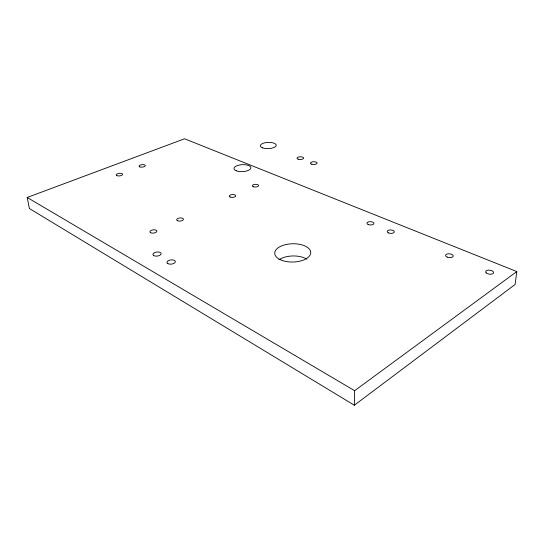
<?xml version="1.0" encoding="UTF-8"?>
<svg xmlns="http://www.w3.org/2000/svg" width="544" height="544" viewBox="0 0 544 544"><rect width="100%" height="100%" fill="white"/><g stroke="black" fill="none" stroke-linecap="round" stroke-linejoin="round"><path stroke-width="0.82" d="M354.334 405.219L354.634 390.701L516.8 271.565L184.566 138.781L27.2 197.472L29.39 208.522L354.334 405.219L515.093 284.478L516.8 271.565M27.2 197.472L354.634 390.701M278.909 259.794A17.85 9.302 -1.2 0 1 306.843 259.148M230.166 197.037A3.21 1.421 -3.4 0 0 235.593 196.255A3.21 1.421 -3.4 0 0 231.866 194.609A3.21 1.421 -3.4 0 0 230.166 197.037M150.62 232.716A3.495 1.639 -6.6 0 0 156.597 231.819A3.495 1.639 -6.6 0 0 152.946 229.874A3.495 1.639 -6.6 0 0 150.62 232.716M280.432 259.767A18.006 9.139 -1.3 0 0 310.27 254.687A18.006 9.139 -1.3 0 0 287.524 244.229A18.006 9.139 -1.3 0 0 280.432 259.767M236.252 170.809A8.473 3.502 -3 0 0 250.532 168.81A8.473 3.502 -3 0 0 240.509 164.812A8.473 3.502 -3 0 0 236.252 170.809M262.589 147.893A7.99 3.121 -2.2 0 0 275.964 146.091A7.99 3.121 -2.2 0 0 266.234 142.562A7.99 3.121 -2.2 0 0 262.589 147.893M139.713 166.845A3.114 1.238 -5.9 0 0 145.051 166.138A3.114 1.238 -5.9 0 0 141.848 164.682A3.114 1.238 -5.9 0 0 139.713 166.845M116.824 175.624A3.196 1.285 -6.7 0 0 122.305 174.882A3.196 1.285 -6.7 0 0 119.136 173.359A3.196 1.285 -6.7 0 0 116.824 175.624M486.112 272.809A4.032 2.013 7 0 0 493.048 273.571A4.032 2.013 7 0 0 489.797 270.178A4.032 2.013 7 0 0 486.112 272.809M447.229 257.122A3.835 1.89 5.1 0 0 453.2 256.108A3.835 1.89 5.1 0 0 447.739 253.885A3.835 1.89 5.1 0 0 447.229 257.122M153.768 255.605A4.141 2.047 -6.9 0 0 160.84 254.497A4.141 2.047 -6.9 0 0 156.488 252.069A4.141 2.047 -6.9 0 0 153.768 255.605M167.878 263.629A4.209 2.122 -6.5 0 0 175.052 262.48A4.209 2.122 -6.5 0 0 170.544 259.964A4.209 2.122 -6.5 0 0 167.878 263.629M298.064 159.154A3.298 1.333 -1.2 0 0 303.545 158.399A3.298 1.333 -1.2 0 0 299.404 156.876A3.298 1.333 -1.2 0 0 298.064 159.154M311.501 164.152A3.352 1.374 -0.8 0 0 317.043 163.384A3.352 1.374 -0.8 0 0 312.78 161.82A3.352 1.374 -0.8 0 0 311.501 164.152M177.419 220.694A3.393 1.571 -5.5 0 0 183.212 219.837A3.393 1.571 -5.5 0 0 179.527 217.994A3.393 1.571 -5.5 0 0 177.419 220.694M253.198 186.708A3.135 1.36 -2.6 0 0 258.468 185.953A3.135 1.36 -2.6 0 0 254.728 184.389A3.135 1.36 -2.6 0 0 253.198 186.708M368.22 224.556A3.488 1.646 1.6 0 0 373.871 223.672A3.488 1.646 1.6 0 0 369.186 221.762A3.488 1.646 1.6 0 0 368.22 224.556M388.559 232.948A3.577 1.714 2.5 0 0 394.298 232.023A3.577 1.714 2.5 0 0 389.416 230.037A3.577 1.714 2.5 0 0 388.559 232.948"/></g></svg>
